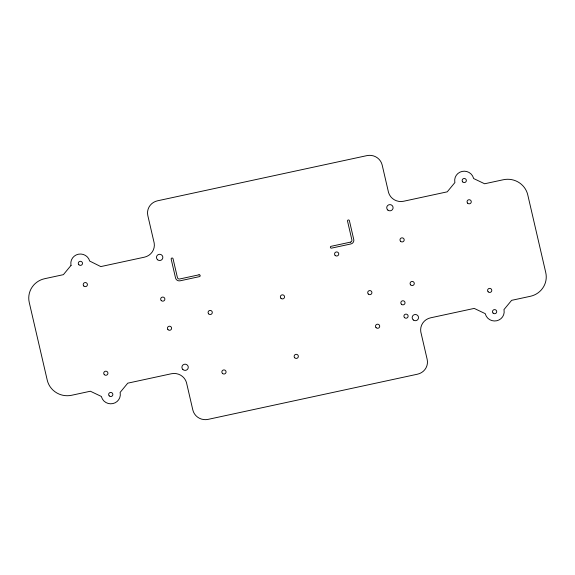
<?xml version="1.0" encoding="UTF-8"?>
<svg xmlns="http://www.w3.org/2000/svg" width="575" height="575" viewBox="0 0 575 575"><rect width="100%" height="100%" fill="white"/><g stroke="black" fill="none" stroke-linecap="round" stroke-linejoin="round"><path stroke-width="0.86" d="M71.063 265.355L63.387 274.663L44.692 278.695A20.441 19.895 4.1 0 0 34.938 283.806L33.832 284.934A20.441 19.895 4.1 0 0 29.246 302.428L47.236 380.14A20.441 19.895 4.1 0 0 59.096 394.083L60.598 394.651A20.441 19.895 4.1 0 0 71.674 395.262L90.368 391.23L101.423 396.491L101.552 397.066A9.581 9.329 4.1 0 0 112.858 403.585A9.581 9.329 4.1 0 0 120.211 393.041L120.082 392.466L127.758 383.166L171.379 373.75A12.779 12.434 4.1 0 1 186.451 382.447L192.812 409.925A12.779 12.434 4.1 0 0 208.085 419.376L417.507 374.188A12.779 12.434 4.1 0 0 427.16 359.353L420.799 331.883A12.779 12.434 4.1 0 1 430.603 317.817L474.224 308.408L485.278 313.67L485.408 314.245A9.581 9.329 4.1 0 0 496.714 320.764A9.581 9.329 4.1 0 0 504.067 310.213L503.937 309.645L511.613 300.337L530.308 296.305A20.441 19.895 4.1 0 0 545.754 272.572L527.764 194.86A20.441 19.895 4.1 0 0 503.326 179.738L484.632 183.77L473.577 178.509L473.448 177.934A9.581 9.329 4.1 0 0 462.142 171.415A9.581 9.329 4.1 0 0 454.789 181.959L454.918 182.534L447.242 191.834L403.621 201.25A12.779 12.434 4.1 0 1 388.549 192.553L382.188 165.075A12.779 12.434 4.1 0 0 366.915 155.624L157.493 200.812A12.779 12.434 4.1 0 0 147.84 215.647L154.201 243.117A12.779 12.434 4.1 0 1 144.397 257.183L100.776 266.592L89.671 261.05A9.581 9.329 4.1 0 0 78.588 254.179A9.581 9.329 4.1 0 0 70.89 264.486L71.063 265.355M199.015 274.814L179.695 278.983A1.919 1.869 4.1 0 1 177.409 277.56L173.046 258.743A0.956 0.934 4.1 0 0 171.903 258.031A0.956 0.934 4.1 0 0 171.178 259.145L175.54 277.962A3.831 3.73 4.1 0 0 180.119 280.801L199.439 276.632A0.956 0.934 4.1 0 0 200.158 275.518A0.956 0.934 4.1 0 0 199.015 274.814M350.441 242.14L331.121 246.308A0.956 0.934 4.1 0 0 330.395 247.423A0.956 0.934 4.1 0 0 331.545 248.127L350.858 243.958A3.831 3.73 4.1 0 0 353.754 239.509L349.399 220.692A0.956 0.934 4.1 0 0 348.256 219.981A0.956 0.934 4.1 0 0 347.53 221.095L351.886 239.912A1.919 1.869 4.1 0 1 350.441 242.14M413.303 319.98A3.191 3.112 4.1 0 0 418.492 318.14A3.191 3.112 4.1 0 0 414.244 314.676A3.191 3.112 4.1 0 0 413.303 319.98M157.607 259.778A3.191 3.112 4.1 0 0 162.804 257.938A3.191 3.112 4.1 0 0 158.549 254.473A3.191 3.112 4.1 0 0 157.607 259.778M387.866 210.098A3.191 3.112 4.1 0 0 393.056 208.258A3.191 3.112 4.1 0 0 388.808 204.793A3.191 3.112 4.1 0 0 387.866 210.098M182.886 369.531A3.191 3.112 4.1 0 0 188.19 368.022A3.191 3.112 4.1 0 0 184.18 364.298A3.191 3.112 4.1 0 0 182.886 369.531M493.055 313.044A2.106 2.048 4.1 0 0 496.62 312.275A2.106 2.048 4.1 0 0 494.141 309.652A2.106 2.048 4.1 0 0 493.055 313.044M488.139 291.791A2.106 2.048 4.1 0 0 491.697 291.022A2.106 2.048 4.1 0 0 489.224 288.406A2.106 2.048 4.1 0 0 488.139 291.791M467.619 203.155A2.106 2.048 4.1 0 0 471.184 202.386A2.106 2.048 4.1 0 0 468.704 199.762A2.106 2.048 4.1 0 0 467.619 203.155M462.702 181.901A2.106 2.048 4.1 0 0 466.26 181.139A2.106 2.048 4.1 0 0 463.788 178.516A2.106 2.048 4.1 0 0 462.702 181.901M400.545 241.27A2.106 2.048 4.1 0 0 404.11 240.501A2.106 2.048 4.1 0 0 401.63 237.885A2.106 2.048 4.1 0 0 400.545 241.27M410.636 284.869A2.106 2.048 4.1 0 0 414.201 284.1A2.106 2.048 4.1 0 0 411.722 281.477A2.106 2.048 4.1 0 0 410.636 284.869M368.266 294.012A2.106 2.048 4.1 0 0 371.824 293.243A2.106 2.048 4.1 0 0 369.351 290.619A2.106 2.048 4.1 0 0 368.266 294.012M401.379 304.189A2.106 2.048 4.1 0 0 404.937 303.428A2.106 2.048 4.1 0 0 402.464 300.804A2.106 2.048 4.1 0 0 401.379 304.189M404.469 317.551A2.106 2.048 4.1 0 0 408.034 316.782A2.106 2.048 4.1 0 0 405.555 314.158A2.106 2.048 4.1 0 0 404.469 317.551M376.05 327.628A2.106 2.048 4.1 0 0 379.608 326.859A2.106 2.048 4.1 0 0 377.135 324.235A2.106 2.048 4.1 0 0 376.05 327.628M335.11 255.357A2.106 2.048 4.1 0 0 338.675 254.588A2.106 2.048 4.1 0 0 336.195 251.972A2.106 2.048 4.1 0 0 335.11 255.357M280.923 298.26A2.106 2.048 4.1 0 0 284.481 297.491A2.106 2.048 4.1 0 0 282.009 294.867A2.106 2.048 4.1 0 0 280.923 298.26M294.695 357.758A2.106 2.048 4.1 0 0 298.26 356.989A2.106 2.048 4.1 0 0 295.78 354.365A2.106 2.048 4.1 0 0 294.695 357.758M222.41 373.355A2.106 2.048 4.1 0 0 225.975 372.586A2.106 2.048 4.1 0 0 223.495 369.962A2.106 2.048 4.1 0 0 222.41 373.355M208.639 313.857A2.106 2.048 4.1 0 0 212.204 313.088A2.106 2.048 4.1 0 0 209.724 310.464A2.106 2.048 4.1 0 0 208.639 313.857M167.965 329.64A2.106 2.048 4.1 0 0 171.522 328.871A2.106 2.048 4.1 0 0 169.05 326.255A2.106 2.048 4.1 0 0 167.965 329.64M161.216 300.502A2.106 2.048 4.1 0 0 164.781 299.733A2.106 2.048 4.1 0 0 162.301 297.11A2.106 2.048 4.1 0 0 161.216 300.502M109.2 395.866A2.106 2.048 4.1 0 0 112.765 395.097A2.106 2.048 4.1 0 0 110.285 392.481A2.106 2.048 4.1 0 0 109.2 395.866M104.283 374.62A2.106 2.048 4.1 0 0 107.841 373.851A2.106 2.048 4.1 0 0 105.369 371.227A2.106 2.048 4.1 0 0 104.283 374.62M83.763 285.976A2.106 2.048 4.1 0 0 87.328 285.207A2.106 2.048 4.1 0 0 84.848 282.591A2.106 2.048 4.1 0 0 83.763 285.976M78.847 264.73A2.106 2.048 4.1 0 0 82.405 263.961A2.106 2.048 4.1 0 0 79.932 261.338A2.106 2.048 4.1 0 0 78.847 264.73"/></g></svg>
